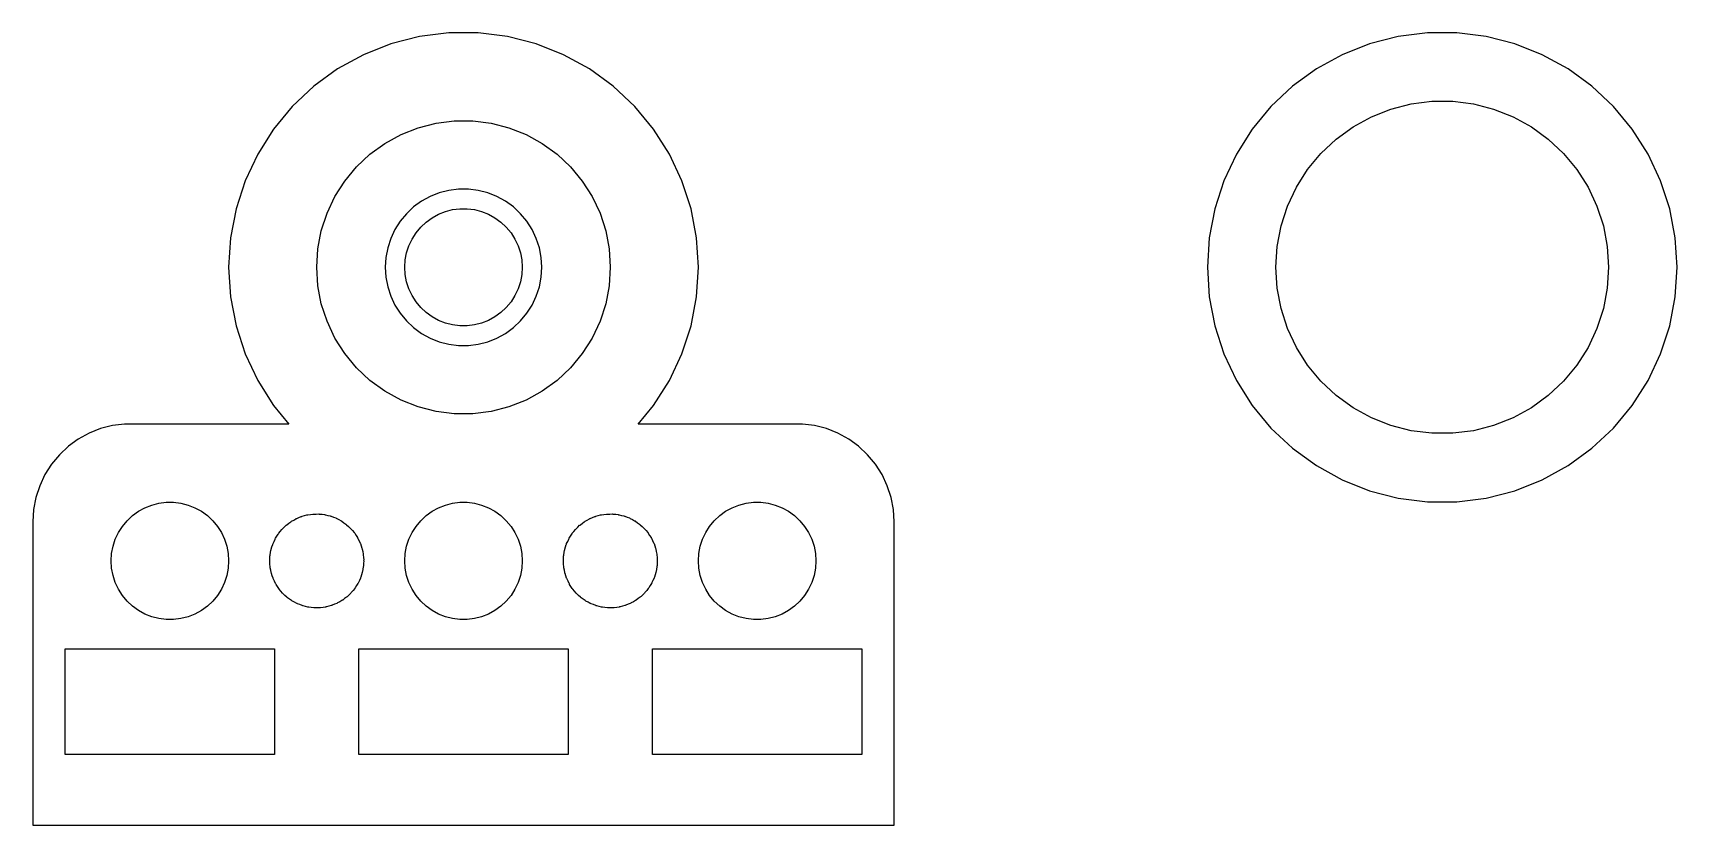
# Model space of a CAD drawing. Header units: metres. Extents: x -22 to 62, y -28 to 174.
# Drawn here: x -22 to 62, y -28.5 to 12 of the extents above; entities that cross this region are included whole.
import ezdxf

# ---------------------------------------------------------------- set-up
doc = ezdxf.new("R2010")
doc.units = ezdxf.units.M

msp = doc.modelspace()

# ---------------------------------------------------------------- linework, layer by layer
for p, q in [((-2.24857, 11.7874), (-3.70819, 11.4127)), ((-0.75348, 11.9763), (-2.24857, 11.7874)), ((0.75348, 11.9763), (-0.75348, 11.9763)), ((2.24857, 11.7874), (0.75348, 11.9763)), ((3.70819, 11.4127), (2.24857, 11.7874)), ((47.7514, 11.7874), (46.2918, 11.4127)), ((49.2465, 11.9763), (47.7514, 11.7874)), ((50.7535, 11.9763), (49.2465, 11.9763)), ((52.2486, 11.7874), (50.7535, 11.9763)), ((53.7082, 11.4127), (52.2486, 11.7874)), ((-3.70819, 11.4127), (-5.10934, 10.8579)), ((5.10934, 10.8579), (3.70819, 11.4127)), ((46.2918, 11.4127), (44.8906, 10.8579)), ((55.1093, 10.8579), (53.7082, 11.4127)), ((-6.42992, 10.1319), (-7.64908, 9.24615)), ((-5.10934, 10.8579), (-6.42992, 10.1319)), ((6.42992, 10.1319), (5.10934, 10.8579)), ((7.64908, 9.24615), (6.42992, 10.1319)), ((43.5701, 10.1319), (42.3509, 9.24615)), ((44.8906, 10.8579), (43.5701, 10.1319)), ((56.4299, 10.1319), (55.1093, 10.8579)), ((57.6491, 9.24615), (56.4299, 10.1319)), ((-7.64908, 9.24615), (-8.74762, 8.21455)), ((8.74762, 8.21455), (7.64908, 9.24615)), ((42.3509, 9.24615), (41.2524, 8.21455)), ((58.7476, 8.21455), (57.6491, 9.24615)), ((48.4073, 8.34944), (49.4663, 8.48322)), ((49.4663, 8.48322), (50.5337, 8.48322)), ((50.5337, 8.48322), (51.5927, 8.34944)), ((-8.74762, 8.21455), (-9.70819, 7.05342)), ((9.70819, 7.05342), (8.74762, 8.21455)), ((41.2524, 8.21455), (40.2918, 7.05342)), ((45.4455, 7.17677), (46.3809, 7.69102)), ((46.3809, 7.69102), (47.3734, 8.08397)), ((47.3734, 8.08397), (48.4073, 8.34944)), ((51.5927, 8.34944), (52.6266, 8.08397)), ((52.6266, 8.08397), (53.6191, 7.69102)), ((53.6191, 7.69102), (54.5545, 7.17677)), ((59.7082, 7.05342), (58.7476, 8.21455)), ((-9.70819, 7.05342), (-10.5157, 5.78104)), ((-4.01869, 6.33246), (-3.19334, 6.78619)), ((-3.19334, 6.78619), (-2.31763, 7.13292)), ((-2.31763, 7.13292), (-1.40535, 7.36714)), ((-1.40535, 7.36714), (-0.47092, 7.4852)), ((-0.47092, 7.4852), (0.47092, 7.4852)), ((0.47092, 7.4852), (1.40535, 7.36714)), ((1.40535, 7.36714), (2.31763, 7.13292)), ((2.31763, 7.13292), (3.19334, 6.78619)), ((3.19334, 6.78619), (4.01869, 6.33246)), ((10.5157, 5.78104), (9.70819, 7.05342)), ((40.2918, 7.05342), (39.4843, 5.78104)), ((44.5819, 6.54936), (45.4455, 7.17677)), ((54.5545, 7.17677), (55.4181, 6.54936)), ((60.5157, 5.78104), (59.7082, 7.05342)), ((-4.78067, 5.77884), (-4.01869, 6.33246)), ((4.01869, 6.33246), (4.78067, 5.77884)), ((43.8038, 5.81865), (44.5819, 6.54936)), ((55.4181, 6.54936), (56.1962, 5.81865)), ((-10.5157, 5.78104), (-11.1573, 4.41748)), ((-6.06763, 4.40839), (-5.46725, 5.13409)), ((-5.46725, 5.13409), (-4.78067, 5.77884)), ((4.78067, 5.77884), (5.46725, 5.13409)), ((5.46725, 5.13409), (6.06763, 4.40839)), ((11.1573, 4.41748), (10.5157, 5.78104)), ((39.4843, 5.78104), (38.8427, 4.41748)), ((43.1234, 4.99617), (43.8038, 5.81865)), ((56.1962, 5.81865), (56.8766, 4.99617)), ((61.1573, 4.41748), (60.5157, 5.78104)), ((-11.1573, 4.41748), (-11.623, 2.98427)), ((-6.5723, 3.61314), (-6.06763, 4.40839)), ((6.06763, 4.40839), (6.5723, 3.61314)), ((11.623, 2.98427), (11.1573, 4.41748)), ((38.8427, 4.41748), (38.377, 2.98427)), ((42.5514, 4.09489), (43.1234, 4.99617)), ((56.8766, 4.99617), (57.4486, 4.09489)), ((61.623, 2.98427), (61.1573, 4.41748)), ((-6.97331, 2.76093), (-6.5723, 3.61314)), ((-2.1433, 3.3773), (-2.54968, 3.08205)), ((-1.70311, 3.61929), (-2.1433, 3.3773)), ((-1.23605, 3.80421), (-1.70311, 3.61929)), ((-0.74951, 3.92914), (-1.23605, 3.80421)), ((-0.25116, 3.9921), (-0.74951, 3.92914)), ((0.25116, 3.9921), (-0.25116, 3.9921)), ((0.74951, 3.92914), (0.25116, 3.9921)), ((1.23605, 3.80421), (0.74951, 3.92914)), ((1.70311, 3.61929), (1.23605, 3.80421)), ((2.1433, 3.3773), (1.70311, 3.61929)), ((2.54968, 3.08205), (2.1433, 3.3773)), ((6.5723, 3.61314), (6.97331, 2.76093)), ((42.0969, 3.12904), (42.5514, 4.09489)), ((57.4486, 4.09489), (57.9031, 3.12904)), ((-11.623, 2.98427), (-11.9054, 1.504)), ((-7.26436, 1.86517), (-6.97331, 2.76093)), ((-2.91586, 2.73817), (-3.23605, 2.35114)), ((-2.54968, 3.08205), (-2.91586, 2.73817)), ((-1.91226, 2.31154), (-1.60747, 2.53297)), ((-1.60747, 2.53297), (-1.27733, 2.71448)), ((-1.27733, 2.71448), (-0.92705, 2.85316)), ((-0.92705, 2.85316), (-0.56213, 2.94685)), ((-0.56213, 2.94685), (-0.18837, 2.99408)), ((-0.18837, 2.99408), (0.18837, 2.99408)), ((0.18837, 2.99408), (0.56213, 2.94685)), ((0.56213, 2.94685), (0.92705, 2.85316)), ((0.92705, 2.85316), (1.27733, 2.71448)), ((1.27733, 2.71448), (1.60747, 2.53297)), ((1.60747, 2.53297), (1.91226, 2.31154)), ((2.91586, 2.73817), (2.54968, 3.08205)), ((3.23605, 2.35114), (2.91586, 2.73817)), ((6.97331, 2.76093), (7.26436, 1.86517)), ((11.9054, 1.504), (11.623, 2.98427)), ((38.377, 2.98427), (38.0946, 1.504)), ((41.767, 2.11386), (42.0969, 3.12904)), ((57.9031, 3.12904), (58.233, 2.11386)), ((61.9054, 1.504), (61.623, 2.98427)), ((-7.44086, 0.93999), (-7.26436, 1.86517)), ((-3.50522, 1.927), (-3.7191, 1.47249)), ((-3.23605, 2.35114), (-3.50522, 1.927)), ((-2.62891, 1.44525), (-2.42705, 1.76335)), ((-2.42705, 1.76335), (-2.1869, 2.05363)), ((-2.1869, 2.05363), (-1.91226, 2.31154)), ((1.91226, 2.31154), (2.1869, 2.05363)), ((2.1869, 2.05363), (2.42705, 1.76335)), ((2.42705, 1.76335), (2.62891, 1.44525)), ((3.50522, 1.927), (3.23605, 2.35114)), ((3.7191, 1.47249), (3.50522, 1.927)), ((7.26436, 1.86517), (7.44086, 0.93999)), ((41.567, 1.06532), (41.767, 2.11386)), ((58.233, 2.11386), (58.433, 1.06532)), ((-11.9054, 1.504), (-12, 0)), ((-7.5, 0), (-7.44086, 0.93999)), ((-3.87433, 0.99475), (-3.96844, 0.50133)), ((-3.7191, 1.47249), (-3.87433, 0.99475)), ((-2.90575, 0.74606), (-2.78932, 1.10437)), ((-2.78932, 1.10437), (-2.62891, 1.44525)), ((2.62891, 1.44525), (2.78932, 1.10437)), ((2.78932, 1.10437), (2.90575, 0.74606)), ((3.87433, 0.99475), (3.7191, 1.47249)), ((3.96844, 0.50133), (3.87433, 0.99475)), ((7.44086, 0.93999), (7.5, 0)), ((12, 0), (11.9054, 1.504)), ((38.0946, 1.504), (38, 0)), ((41.5, 0), (41.567, 1.06532)), ((58.433, 1.06532), (58.5, 0)), ((62, 0), (61.9054, 1.504)), ((-12, 0), (-11.9054, -1.504)), ((-7.44086, -0.93999), (-7.5, 0)), ((-3.96844, 0.50133), (-4, 0)), ((-4, 0), (-3.96844, -0.50133)), ((-3, 0), (-2.97633, 0.37599)), ((-2.97633, -0.37599), (-3, 0)), ((-2.97633, 0.37599), (-2.90575, 0.74606)), ((2.90575, 0.74606), (2.97633, 0.37599)), ((2.97633, 0.37599), (3, 0)), ((3, 0), (2.97633, -0.37599)), ((4, 0), (3.96844, 0.50133)), ((3.96844, -0.50133), (4, 0)), ((7.5, 0), (7.44086, -0.93999)), ((11.9054, -1.504), (12, 0)), ((38, 0), (38.0946, -1.504)), ((41.567, -1.06532), (41.5, 0)), ((58.5, 0), (58.433, -1.06532)), ((61.9054, -1.504), (62, 0)), ((-3.96844, -0.50133), (-3.87433, -0.99475)), ((-2.90575, -0.74606), (-2.97633, -0.37599)), ((-2.78932, -1.10437), (-2.90575, -0.74606)), ((2.90575, -0.74606), (2.78932, -1.10437)), ((2.97633, -0.37599), (2.90575, -0.74606)), ((3.87433, -0.99475), (3.96844, -0.50133)), ((-11.9054, -1.504), (-11.623, -2.98427)), ((-7.26436, -1.86517), (-7.44086, -0.93999)), ((-3.87433, -0.99475), (-3.7191, -1.47249)), ((-3.7191, -1.47249), (-3.50522, -1.927)), ((-2.62891, -1.44525), (-2.78932, -1.10437)), ((-2.42705, -1.76335), (-2.62891, -1.44525)), ((2.62891, -1.44525), (2.42705, -1.76335)), ((2.78932, -1.10437), (2.62891, -1.44525)), ((3.50522, -1.927), (3.7191, -1.47249)), ((3.7191, -1.47249), (3.87433, -0.99475)), ((7.44086, -0.93999), (7.26436, -1.86517)), ((11.623, -2.98427), (11.9054, -1.504)), ((38.0946, -1.504), (38.377, -2.98427)), ((41.767, -2.11386), (41.567, -1.06532)), ((58.433, -1.06532), (58.233, -2.11386)), ((61.623, -2.98427), (61.9054, -1.504)), ((-6.97331, -2.76093), (-7.26436, -1.86517)), ((-3.50522, -1.927), (-3.23605, -2.35114)), ((-3.23605, -2.35114), (-2.91586, -2.73817)), ((-2.1869, -2.05363), (-2.42705, -1.76335)), ((-1.91226, -2.31154), (-2.1869, -2.05363)), ((-1.60747, -2.53297), (-1.91226, -2.31154)), ((1.91226, -2.31154), (1.60747, -2.53297)), ((2.1869, -2.05363), (1.91226, -2.31154)), ((2.42705, -1.76335), (2.1869, -2.05363)), ((2.91586, -2.73817), (3.23605, -2.35114)), ((3.23605, -2.35114), (3.50522, -1.927)), ((7.26436, -1.86517), (6.97331, -2.76093)), ((42.0969, -3.12904), (41.767, -2.11386)), ((58.233, -2.11386), (57.9031, -3.12904)), ((-11.623, -2.98427), (-11.1573, -4.41748)), ((-6.5723, -3.61314), (-6.97331, -2.76093)), ((-2.91586, -2.73817), (-2.54968, -3.08205)), ((-2.54968, -3.08205), (-2.1433, -3.3773)), ((-1.27733, -2.71448), (-1.60747, -2.53297)), ((-0.92705, -2.85316), (-1.27733, -2.71448)), ((-0.56213, -2.94685), (-0.92705, -2.85316)), ((-0.18837, -2.99408), (-0.56213, -2.94685)), ((0.18837, -2.99408), (-0.18837, -2.99408)), ((0.56213, -2.94685), (0.18837, -2.99408)), ((0.92705, -2.85316), (0.56213, -2.94685)), ((1.27733, -2.71448), (0.92705, -2.85316)), ((1.60747, -2.53297), (1.27733, -2.71448)), ((2.1433, -3.3773), (2.54968, -3.08205)), ((2.54968, -3.08205), (2.91586, -2.73817)), ((6.97331, -2.76093), (6.5723, -3.61314)), ((11.1573, -4.41748), (11.623, -2.98427)), ((38.377, -2.98427), (38.8427, -4.41748)), ((42.5514, -4.09489), (42.0969, -3.12904)), ((57.9031, -3.12904), (57.4486, -4.09489)), ((61.1573, -4.41748), (61.623, -2.98427)), ((-6.06763, -4.40839), (-6.5723, -3.61314)), ((-2.1433, -3.3773), (-1.70311, -3.61929)), ((-1.70311, -3.61929), (-1.23605, -3.80421)), ((-1.23605, -3.80421), (-0.74951, -3.92914)), ((-0.74951, -3.92914), (-0.25116, -3.9921)), ((-0.25116, -3.9921), (0.25116, -3.9921)), ((0.25116, -3.9921), (0.74951, -3.92914)), ((0.74951, -3.92914), (1.23605, -3.80421)), ((1.23605, -3.80421), (1.70311, -3.61929)), ((1.70311, -3.61929), (2.1433, -3.3773)), ((6.5723, -3.61314), (6.06763, -4.40839)), ((43.1234, -4.99617), (42.5514, -4.09489)), ((57.4486, -4.09489), (56.8766, -4.99617)), ((-11.1573, -4.41748), (-10.5157, -5.78104)), ((-5.46725, -5.13409), (-6.06763, -4.40839)), ((6.06763, -4.40839), (5.46725, -5.13409)), ((10.5157, -5.78104), (11.1573, -4.41748)), ((38.8427, -4.41748), (39.4843, -5.78104)), ((43.8038, -5.81865), (43.1234, -4.99617)), ((56.8766, -4.99617), (56.1962, -5.81865)), ((60.5157, -5.78104), (61.1573, -4.41748)), ((-10.5157, -5.78104), (-9.70819, -7.05342)), ((-4.78067, -5.77884), (-5.46725, -5.13409)), ((-4.01869, -6.33246), (-4.78067, -5.77884)), ((4.78067, -5.77884), (4.01869, -6.33246)), ((5.46725, -5.13409), (4.78067, -5.77884)), ((9.70819, -7.05342), (10.5157, -5.78104)), ((39.4843, -5.78104), (40.2918, -7.05342)), ((44.5819, -6.54936), (43.8038, -5.81865)), ((56.1962, -5.81865), (55.4181, -6.54936)), ((59.7082, -7.05342), (60.5157, -5.78104)), ((-3.19334, -6.78619), (-4.01869, -6.33246)), ((4.01869, -6.33246), (3.19334, -6.78619)), ((45.4455, -7.17677), (44.5819, -6.54936)), ((55.4181, -6.54936), (54.5545, -7.17677)), ((-9.70819, -7.05342), (-8.91696, -8.00986)), ((-2.31763, -7.13292), (-3.19334, -6.78619)), ((-1.40535, -7.36714), (-2.31763, -7.13292)), ((-0.47092, -7.4852), (-1.40535, -7.36714)), ((0.47092, -7.4852), (-0.47092, -7.4852)), ((1.40535, -7.36714), (0.47092, -7.4852)), ((2.31763, -7.13292), (1.40535, -7.36714)), ((3.19334, -6.78619), (2.31763, -7.13292)), ((8.91696, -8.00986), (9.70819, -7.05342)), ((40.2918, -7.05342), (41.2524, -8.21455)), ((46.3809, -7.69102), (45.4455, -7.17677)), ((54.5545, -7.17677), (53.6191, -7.69102)), ((58.7476, -8.21455), (59.7082, -7.05342)), ((-18.5451, -8.24471), (-19.1289, -8.47586)), ((-17.9369, -8.08856), (-18.5451, -8.24471)), ((-17.3139, -8.00986), (-17.9369, -8.08856)), ((-8.91696, -8.00986), (-17.3139, -8.00986)), ((17.3139, -8.00986), (8.91696, -8.00986)), ((17.9369, -8.08856), (17.3139, -8.00986)), ((18.5451, -8.24471), (17.9369, -8.08856)), ((19.1289, -8.47586), (18.5451, -8.24471)), ((41.2524, -8.21455), (42.3509, -9.24615)), ((47.3734, -8.08397), (46.3809, -7.69102)), ((48.4073, -8.34944), (47.3734, -8.08397)), ((49.4663, -8.48322), (48.4073, -8.34944)), ((51.5927, -8.34944), (50.5337, -8.48322)), ((52.6266, -8.08397), (51.5927, -8.34944)), ((53.6191, -7.69102), (52.6266, -8.08397)), ((57.6491, -9.24615), (58.7476, -8.21455)), ((-20.1871, -9.14743), (-20.6448, -9.57726)), ((-19.6791, -8.77835), (-20.1871, -9.14743)), ((-19.1289, -8.47586), (-19.6791, -8.77835)), ((19.6791, -8.77835), (19.1289, -8.47586)), ((20.1871, -9.14743), (19.6791, -8.77835)), ((20.6448, -9.57726), (20.1871, -9.14743)), ((50.5337, -8.48322), (49.4663, -8.48322)), ((-21.0451, -10.0611), (-21.3815, -10.5912)), ((-20.6448, -9.57726), (-21.0451, -10.0611)), ((21.0451, -10.0611), (20.6448, -9.57726)), ((21.3815, -10.5912), (21.0451, -10.0611)), ((42.3509, -9.24615), (43.5701, -10.1319)), ((56.4299, -10.1319), (57.6491, -9.24615)), ((-21.3815, -10.5912), (-21.6489, -11.1594)), ((21.6489, -11.1594), (21.3815, -10.5912)), ((43.5701, -10.1319), (44.8906, -10.8579)), ((44.8906, -10.8579), (46.2918, -11.4127)), ((53.7082, -11.4127), (55.1093, -10.8579)), ((55.1093, -10.8579), (56.4299, -10.1319)), ((-21.8429, -11.7565), (-21.9606, -12.3733)), ((-21.6489, -11.1594), (-21.8429, -11.7565)), ((21.8429, -11.7565), (21.6489, -11.1594)), ((21.9606, -12.3733), (21.8429, -11.7565)), ((46.2918, -11.4127), (47.7514, -11.7874)), ((52.2486, -11.7874), (53.7082, -11.4127)), ((-21.9606, -12.3733), (-22, -13)), ((-16.9123, -12.6884), (-16.6075, -12.467)), ((-16.6075, -12.467), (-16.2773, -12.2855)), ((-16.2773, -12.2855), (-15.927, -12.1468)), ((-15.927, -12.1468), (-15.5621, -12.0531)), ((-15.5621, -12.0531), (-15.1884, -12.0059)), ((-15.1884, -12.0059), (-14.8116, -12.0059)), ((-14.8116, -12.0059), (-14.4379, -12.0531)), ((-14.4379, -12.0531), (-14.0729, -12.1468)), ((-14.0729, -12.1468), (-13.7227, -12.2855)), ((-13.7227, -12.2855), (-13.3925, -12.467)), ((-13.3925, -12.467), (-13.0877, -12.6884)), ((-1.91226, -12.6884), (-1.60747, -12.467)), ((-1.60747, -12.467), (-1.27733, -12.2855)), ((-1.27733, -12.2855), (-0.92705, -12.1468)), ((-0.92705, -12.1468), (-0.56213, -12.0531)), ((-0.56213, -12.0531), (-0.18837, -12.0059)), ((-0.18837, -12.0059), (0.18837, -12.0059)), ((0.18837, -12.0059), (0.56213, -12.0531)), ((0.56213, -12.0531), (0.92705, -12.1468)), ((0.92705, -12.1468), (1.27733, -12.2855)), ((1.27733, -12.2855), (1.60747, -12.467)), ((1.60747, -12.467), (1.91226, -12.6884)), ((13.0877, -12.6884), (13.3925, -12.467)), ((13.3925, -12.467), (13.7227, -12.2855)), ((13.7227, -12.2855), (14.0729, -12.1468)), ((14.0729, -12.1468), (14.4379, -12.0531)), ((14.4379, -12.0531), (14.8116, -12.0059)), ((14.8116, -12.0059), (15.1884, -12.0059)), ((15.1884, -12.0059), (15.5621, -12.0531)), ((15.5621, -12.0531), (15.927, -12.1468)), ((15.927, -12.1468), (16.2773, -12.2855)), ((16.2773, -12.2855), (16.6075, -12.467)), ((16.6075, -12.467), (16.9123, -12.6884)), ((22, -13), (21.9606, -12.3733)), ((47.7514, -11.7874), (49.2465, -11.9763)), ((49.2465, -11.9763), (50.7535, -11.9763)), ((50.7535, -11.9763), (52.2486, -11.7874)), ((-22, -13), (-22, -28.5)), ((-17.6289, -13.5547), (-17.427, -13.2366)), ((-17.427, -13.2366), (-17.1869, -12.9464)), ((-17.1869, -12.9464), (-16.9123, -12.6884)), ((-13.0877, -12.6884), (-12.8131, -12.9464)), ((-12.8131, -12.9464), (-12.5729, -13.2366)), ((-12.5729, -13.2366), (-12.3711, -13.5547)), ((-9.36157, -13.4925), (-9.28354, -13.3941)), ((-9.28354, -13.3941), (-9.26556, -13.3765)), ((-9.26556, -13.3765), (-9.24951, -13.3571)), ((-9.24951, -13.3571), (-9.15794, -13.2711)), ((-9.15794, -13.2711), (-9.06821, -13.1832)), ((-9.06821, -13.1832), (-9.04816, -13.168)), ((-9.04816, -13.168), (-9.02982, -13.1508)), ((-9.02982, -13.1508), (-8.92818, -13.0769)), ((-8.92818, -13.0769), (-8.82812, -13.001)), ((-8.82812, -13.001), (-8.80634, -12.9884)), ((-8.80634, -12.9884), (-8.78598, -12.9736)), ((-8.78598, -12.9736), (-8.67592, -12.9131)), ((-8.67592, -12.9131), (-8.56712, -12.8503)), ((-8.56712, -12.8503), (-8.54391, -12.8405)), ((-8.54391, -12.8405), (-8.52187, -12.8284)), ((-8.52187, -12.8284), (-8.40508, -12.7822)), ((-8.40508, -12.7822), (-8.28928, -12.7335)), ((-8.28928, -12.7335), (-8.26503, -12.7267)), ((-8.26503, -12.7267), (-8.24164, -12.7175)), ((-8.24164, -12.7175), (-8.11996, -12.6862)), ((-8.11996, -12.6862), (-7.99898, -12.6524)), ((-7.99898, -12.6524), (-7.97408, -12.6488)), ((-7.97408, -12.6488), (-7.94971, -12.6425)), ((-7.94971, -12.6425), (-7.8251, -12.6268)), ((-7.8251, -12.6268), (-7.70082, -12.6084)), ((-7.70082, -12.6084), (-7.67566, -12.6079)), ((-7.67566, -12.6079), (-7.6507, -12.6047)), ((-7.6507, -12.6047), (-7.52507, -12.6047)), ((-7.52507, -12.6047), (-7.39949, -12.6021)), ((-7.39949, -12.6021), (-7.37447, -12.6047)), ((-7.37447, -12.6047), (-7.34929, -12.6047)), ((-7.34929, -12.6047), (-7.22467, -12.6205)), ((-7.22467, -12.6205), (-7.09975, -12.6336)), ((-7.09975, -12.6336), (-7.07524, -12.6393)), ((-7.07524, -12.6393), (-7.05028, -12.6425)), ((-7.05028, -12.6425), (-6.92862, -12.6737)), ((-6.92862, -12.6737), (-6.80632, -12.7024)), ((-6.80632, -12.7024), (-6.78273, -12.7112)), ((-6.78273, -12.7112), (-6.75835, -12.7175)), ((-6.75835, -12.7175), (-6.64157, -12.7637)), ((-6.64157, -12.7637), (-6.52382, -12.8075)), ((-6.52382, -12.8075), (-6.50151, -12.8191)), ((-6.50151, -12.8191), (-6.47812, -12.8284)), ((-6.47812, -12.8284), (-6.36806, -12.8889)), ((-6.36806, -12.8889), (-6.25673, -12.9471)), ((-6.25673, -12.9471), (-6.23607, -12.9615)), ((-6.23607, -12.9615), (-6.214, -12.9736)), ((-6.214, -12.9736), (-6.11238, -13.0474)), ((-6.11238, -13.0474), (-6.00923, -13.1191)), ((-6.00923, -13.1191), (-5.99054, -13.136)), ((-5.99054, -13.136), (-5.97017, -13.1508)), ((-5.97017, -13.1508), (-5.87862, -13.2367)), ((-5.87862, -13.2367), (-5.78526, -13.3208)), ((-5.78526, -13.3208), (-5.76881, -13.3399)), ((-5.76881, -13.3399), (-5.75047, -13.3571)), ((-5.75047, -13.3571), (-5.67041, -13.4539)), ((-2.62891, -13.5547), (-2.42705, -13.2366)), ((-2.42705, -13.2366), (-2.1869, -12.9464)), ((-2.1869, -12.9464), (-1.91226, -12.6884)), ((1.91226, -12.6884), (2.1869, -12.9464)), ((2.1869, -12.9464), (2.42705, -13.2366)), ((2.42705, -13.2366), (2.62891, -13.5547)), ((5.63841, -13.4925), (5.71645, -13.3941)), ((5.71645, -13.3941), (5.73442, -13.3765)), ((5.73442, -13.3765), (5.75047, -13.3571)), ((5.75047, -13.3571), (5.84204, -13.2711)), ((5.84204, -13.2711), (5.93178, -13.1832)), ((5.93178, -13.1832), (5.95183, -13.168)), ((5.95183, -13.168), (5.97017, -13.1508)), ((5.97017, -13.1508), (6.07181, -13.0769)), ((6.07181, -13.0769), (6.17186, -13.001)), ((6.17186, -13.001), (6.19365, -12.9884)), ((6.19365, -12.9884), (6.214, -12.9736)), ((6.214, -12.9736), (6.32407, -12.9131)), ((6.32407, -12.9131), (6.43286, -12.8503)), ((6.43286, -12.8503), (6.45607, -12.8405)), ((6.45607, -12.8405), (6.47812, -12.8284)), ((6.47812, -12.8284), (6.59491, -12.7822)), ((6.59491, -12.7822), (6.71071, -12.7335)), ((6.71071, -12.7335), (6.73495, -12.7267)), ((6.73495, -12.7267), (6.75835, -12.7175)), ((6.75835, -12.7175), (6.88002, -12.6862)), ((6.88002, -12.6862), (7.00101, -12.6524)), ((7.00101, -12.6524), (7.02591, -12.6488)), ((7.02591, -12.6488), (7.05028, -12.6425)), ((7.05028, -12.6425), (7.17488, -12.6268)), ((7.17488, -12.6268), (7.29916, -12.6084)), ((7.29916, -12.6084), (7.32433, -12.6079)), ((7.32433, -12.6079), (7.34929, -12.6047)), ((7.34929, -12.6047), (7.47491, -12.6047)), ((7.47491, -12.6047), (7.60049, -12.6021)), ((7.60049, -12.6021), (7.62552, -12.6047)), ((7.62552, -12.6047), (7.6507, -12.6047)), ((7.6507, -12.6047), (7.77531, -12.6205)), ((7.77531, -12.6205), (7.90024, -12.6336)), ((7.90024, -12.6336), (7.92474, -12.6393)), ((7.92474, -12.6393), (7.94971, -12.6425)), ((7.94971, -12.6425), (8.07137, -12.6737)), ((8.07137, -12.6737), (8.19366, -12.7024)), ((8.19366, -12.7024), (8.21725, -12.7112)), ((8.21725, -12.7112), (8.24164, -12.7175)), ((8.24164, -12.7175), (8.35841, -12.7637)), ((8.35841, -12.7637), (8.47617, -12.8075)), ((8.47617, -12.8075), (8.49847, -12.8191)), ((8.49847, -12.8191), (8.52187, -12.8284)), ((8.52187, -12.8284), (8.63193, -12.8889)), ((8.63193, -12.8889), (8.74326, -12.9471)), ((8.74326, -12.9471), (8.76392, -12.9615)), ((8.76392, -12.9615), (8.78598, -12.9736)), ((8.78598, -12.9736), (8.8876, -13.0474)), ((8.8876, -13.0474), (8.99075, -13.1191)), ((8.99075, -13.1191), (9.00945, -13.136)), ((9.00945, -13.136), (9.02982, -13.1508)), ((9.02982, -13.1508), (9.12137, -13.2367)), ((9.12137, -13.2367), (9.21472, -13.3208)), ((9.21472, -13.3208), (9.23117, -13.3399)), ((9.23117, -13.3399), (9.24951, -13.3571)), ((9.24951, -13.3571), (9.32957, -13.4539)), ((12.3711, -13.5547), (12.5729, -13.2366)), ((12.5729, -13.2366), (12.8131, -12.9464)), ((12.8131, -12.9464), (13.0877, -12.6884)), ((16.9123, -12.6884), (17.1869, -12.9464)), ((17.1869, -12.9464), (17.427, -13.2366)), ((17.427, -13.2366), (17.6289, -13.5547)), ((22, -28.5), (22, -13)), ((-17.9763, -14.624), (-17.9057, -14.2539)), ((-17.9057, -14.2539), (-17.7893, -13.8956)), ((-17.7893, -13.8956), (-17.6289, -13.5547)), ((-12.3711, -13.5547), (-12.2107, -13.8956)), ((-12.2107, -13.8956), (-12.0942, -14.2539)), ((-12.0942, -14.2539), (-12.0237, -14.624)), ((-9.78577, -14.2837), (-9.74947, -14.1634)), ((-9.74947, -14.1634), (-9.73923, -14.1404)), ((-9.73923, -14.1404), (-9.73146, -14.1165)), ((-9.73146, -14.1165), (-9.67798, -14.0029)), ((-9.67798, -14.0029), (-9.62688, -13.8881)), ((-9.62688, -13.8881), (-9.61385, -13.8665)), ((-9.61385, -13.8665), (-9.60313, -13.8438)), ((-9.60313, -13.8438), (-9.53583, -13.7377)), ((-9.53583, -13.7377), (-9.47075, -13.6303)), ((-9.47075, -13.6303), (-9.45512, -13.6105)), ((-9.45512, -13.6105), (-9.44164, -13.5893)), ((-9.44164, -13.5893), (-9.36157, -13.4925)), ((-5.67041, -13.4539), (-5.58832, -13.549)), ((-5.58832, -13.549), (-5.57439, -13.5699)), ((-5.57439, -13.5699), (-5.55835, -13.5893)), ((-5.55835, -13.5893), (-5.49106, -13.6953)), ((-5.49106, -13.6953), (-5.42152, -13.8)), ((-5.42152, -13.8), (-5.41034, -13.8225)), ((-5.41034, -13.8225), (-5.39685, -13.8438)), ((-5.39685, -13.8438), (-5.34338, -13.9574)), ((-5.34338, -13.9574), (-5.28752, -14.07)), ((-5.28752, -14.07), (-5.27925, -14.0937)), ((-5.27925, -14.0937), (-5.26852, -14.1165)), ((-5.26852, -14.1165), (-5.22971, -14.236)), ((-5.22971, -14.236), (-5.1884, -14.3546)), ((-2.97633, -14.624), (-2.90575, -14.2539)), ((-2.90575, -14.2539), (-2.78932, -13.8956)), ((-2.78932, -13.8956), (-2.62891, -13.5547)), ((2.62891, -13.5547), (2.78932, -13.8956)), ((2.78932, -13.8956), (2.90575, -14.2539)), ((2.90575, -14.2539), (2.97633, -14.624)), ((5.21422, -14.2837), (5.25052, -14.1634)), ((5.25052, -14.1634), (5.26076, -14.1404)), ((5.26076, -14.1404), (5.26852, -14.1165)), ((5.26852, -14.1165), (5.32201, -14.0029)), ((5.32201, -14.0029), (5.37311, -13.8881)), ((5.37311, -13.8881), (5.38614, -13.8665)), ((5.38614, -13.8665), (5.39685, -13.8438)), ((5.39685, -13.8438), (5.46416, -13.7377)), ((5.46416, -13.7377), (5.52924, -13.6303)), ((5.52924, -13.6303), (5.54486, -13.6105)), ((5.54486, -13.6105), (5.55835, -13.5893)), ((5.55835, -13.5893), (5.63841, -13.4925)), ((9.32957, -13.4539), (9.41167, -13.549)), ((9.41167, -13.549), (9.4256, -13.5699)), ((9.4256, -13.5699), (9.44164, -13.5893)), ((9.44164, -13.5893), (9.50893, -13.6953)), ((9.50893, -13.6953), (9.57846, -13.8)), ((9.57846, -13.8), (9.58965, -13.8225)), ((9.58965, -13.8225), (9.60313, -13.8438)), ((9.60313, -13.8438), (9.6566, -13.9574)), ((9.6566, -13.9574), (9.71246, -14.07)), ((9.71246, -14.07), (9.72073, -14.0937)), ((9.72073, -14.0937), (9.73146, -14.1165)), ((9.73146, -14.1165), (9.77028, -14.236)), ((9.77028, -14.236), (9.81158, -14.3546)), ((12.0237, -14.624), (12.0942, -14.2539)), ((12.0942, -14.2539), (12.2107, -13.8956)), ((12.2107, -13.8956), (12.3711, -13.5547)), ((17.6289, -13.5547), (17.7893, -13.8956)), ((17.7893, -13.8956), (17.9057, -14.2539)), ((17.9057, -14.2539), (17.9763, -14.624)), ((-18, -15), (-17.9763, -14.624)), ((-17.9763, -15.376), (-18, -15)), ((-12.0237, -14.624), (-12, -15)), ((-12, -15), (-12.0237, -15.376)), ((-9.89999, -15), (-9.89211, -14.8746)), ((-9.89841, -15.0251), (-9.89999, -15)), ((-9.89946, -15.0502), (-9.89841, -15.0251)), ((-9.88896, -15.1754), (-9.89946, -15.0502)), ((-9.89211, -14.8746), (-9.88684, -14.7491)), ((-9.88684, -14.7491), (-9.88264, -14.7243)), ((-9.88264, -14.7243), (-9.88107, -14.6992)), ((-9.88107, -14.6992), (-9.85753, -14.5758)), ((-9.85753, -14.5758), (-9.83658, -14.452)), ((-9.83658, -14.452), (-9.82932, -14.4279)), ((-9.82932, -14.4279), (-9.82458, -14.4031)), ((-9.82458, -14.4031), (-9.78577, -14.2837)), ((-5.1884, -14.3546), (-5.18317, -14.3792)), ((-5.18317, -14.3792), (-5.1754, -14.4031)), ((-5.1754, -14.4031), (-5.15186, -14.5265)), ((-5.15186, -14.5265), (-5.12573, -14.6494)), ((-5.12573, -14.6494), (-5.12363, -14.6745)), ((-5.12363, -14.6745), (-5.11891, -14.6992)), ((-5.11891, -14.6992), (-5.11102, -14.8246)), ((-5.11102, -14.8246), (-5.10052, -14.9497)), ((-5.09999, -15), (-5.10788, -15.1254)), ((-5.10052, -14.9497), (-5.10158, -14.9749)), ((-5.10158, -14.9749), (-5.09999, -15)), ((-3, -15), (-2.97633, -14.624)), ((-2.97633, -15.376), (-3, -15)), ((2.97633, -14.624), (3, -15)), ((3, -15), (2.97633, -15.376)), ((5.09999, -15), (5.10788, -14.8746)), ((5.10158, -15.0251), (5.09999, -15)), ((5.10052, -15.0502), (5.10158, -15.0251)), ((5.11102, -15.1754), (5.10052, -15.0502)), ((5.10788, -14.8746), (5.11314, -14.7491)), ((5.11314, -14.7491), (5.11734, -14.7243)), ((5.11734, -14.7243), (5.11891, -14.6992)), ((5.11891, -14.6992), (5.14246, -14.5758)), ((5.14246, -14.5758), (5.16341, -14.452)), ((5.16341, -14.452), (5.17067, -14.4279)), ((5.17067, -14.4279), (5.1754, -14.4031)), ((5.1754, -14.4031), (5.21422, -14.2837)), ((9.81158, -14.3546), (9.81682, -14.3792)), ((9.81682, -14.3792), (9.82458, -14.4031)), ((9.82458, -14.4031), (9.84813, -14.5265)), ((9.84813, -14.5265), (9.87425, -14.6494)), ((9.87425, -14.6494), (9.87636, -14.6745)), ((9.87636, -14.6745), (9.88107, -14.6992)), ((9.88107, -14.6992), (9.88896, -14.8246)), ((9.88896, -14.8246), (9.89946, -14.9497)), ((9.89999, -15), (9.89211, -15.1254)), ((9.89946, -14.9497), (9.89841, -14.9749)), ((9.89841, -14.9749), (9.89999, -15)), ((12, -15), (12.0237, -14.624)), ((12.0237, -15.376), (12, -15)), ((17.9763, -14.624), (18, -15)), ((18, -15), (17.9763, -15.376)), ((-17.9057, -15.7461), (-17.9763, -15.376)), ((-17.7893, -16.1044), (-17.9057, -15.7461)), ((-12.0942, -15.7461), (-12.2107, -16.1044)), ((-12.0237, -15.376), (-12.0942, -15.7461)), ((-9.88107, -15.3008), (-9.88896, -15.1754)), ((-9.87636, -15.3255), (-9.88107, -15.3008)), ((-9.87425, -15.3506), (-9.87636, -15.3255)), ((-9.84813, -15.4734), (-9.87425, -15.3506)), ((-9.82458, -15.5968), (-9.84813, -15.4734)), ((-9.81682, -15.6208), (-9.82458, -15.5968)), ((-9.81158, -15.6454), (-9.81682, -15.6208)), ((-9.77028, -15.764), (-9.81158, -15.6454)), ((-9.73146, -15.8835), (-9.77028, -15.764)), ((-9.72073, -15.9063), (-9.73146, -15.8835)), ((-9.71246, -15.93), (-9.72073, -15.9063)), ((-9.6566, -16.0426), (-9.71246, -15.93)), ((-5.26852, -15.8835), (-5.32201, -15.9971)), ((-5.26076, -15.8596), (-5.26852, -15.8835)), ((-5.25052, -15.8366), (-5.26076, -15.8596)), ((-5.21422, -15.7163), (-5.25052, -15.8366)), ((-5.1754, -15.5968), (-5.21422, -15.7163)), ((-5.17067, -15.5721), (-5.1754, -15.5968)), ((-5.16341, -15.548), (-5.17067, -15.5721)), ((-5.14246, -15.4242), (-5.16341, -15.548)), ((-5.11891, -15.3008), (-5.14246, -15.4242)), ((-5.11734, -15.2757), (-5.11891, -15.3008)), ((-5.11314, -15.2509), (-5.11734, -15.2757)), ((-5.10788, -15.1254), (-5.11314, -15.2509)), ((-2.90575, -15.7461), (-2.97633, -15.376)), ((-2.78932, -16.1044), (-2.90575, -15.7461)), ((2.90575, -15.7461), (2.78932, -16.1044)), ((2.97633, -15.376), (2.90575, -15.7461)), ((5.11891, -15.3008), (5.11102, -15.1754)), ((5.12363, -15.3255), (5.11891, -15.3008)), ((5.12573, -15.3506), (5.12363, -15.3255)), ((5.15186, -15.4734), (5.12573, -15.3506)), ((5.1754, -15.5968), (5.15186, -15.4734)), ((5.18317, -15.6208), (5.1754, -15.5968)), ((5.1884, -15.6454), (5.18317, -15.6208)), ((5.22971, -15.764), (5.1884, -15.6454)), ((5.26852, -15.8835), (5.22971, -15.764)), ((5.27925, -15.9063), (5.26852, -15.8835)), ((5.28752, -15.93), (5.27925, -15.9063)), ((5.34338, -16.0426), (5.28752, -15.93)), ((9.73146, -15.8835), (9.67798, -15.9971)), ((9.73923, -15.8596), (9.73146, -15.8835)), ((9.74947, -15.8366), (9.73923, -15.8596)), ((9.78577, -15.7163), (9.74947, -15.8366)), ((9.82458, -15.5968), (9.78577, -15.7163)), ((9.82932, -15.5721), (9.82458, -15.5968)), ((9.83658, -15.548), (9.82932, -15.5721)), ((9.85753, -15.4242), (9.83658, -15.548)), ((9.88107, -15.3008), (9.85753, -15.4242)), ((9.88264, -15.2757), (9.88107, -15.3008)), ((9.88684, -15.2509), (9.88264, -15.2757)), ((9.89211, -15.1254), (9.88684, -15.2509)), ((12.0942, -15.7461), (12.0237, -15.376)), ((12.2107, -16.1044), (12.0942, -15.7461)), ((17.9057, -15.7461), (17.7893, -16.1044)), ((17.9763, -15.376), (17.9057, -15.7461)), ((-17.6289, -16.4453), (-17.7893, -16.1044)), ((-17.427, -16.7634), (-17.6289, -16.4453)), ((-17.1869, -17.0536), (-17.427, -16.7634)), ((-12.5729, -16.7634), (-12.8131, -17.0536)), ((-12.3711, -16.4453), (-12.5729, -16.7634)), ((-12.2107, -16.1044), (-12.3711, -16.4453)), ((-9.60313, -16.1562), (-9.6566, -16.0426)), ((-9.58965, -16.1774), (-9.60313, -16.1562)), ((-9.57846, -16.2), (-9.58965, -16.1774)), ((-9.50893, -16.3046), (-9.57846, -16.2)), ((-9.44164, -16.4107), (-9.50893, -16.3046)), ((-9.4256, -16.4301), (-9.44164, -16.4107)), ((-9.41167, -16.451), (-9.4256, -16.4301)), ((-9.32957, -16.5461), (-9.41167, -16.451)), ((-9.24951, -16.6429), (-9.32957, -16.5461)), ((-9.23117, -16.6601), (-9.24951, -16.6429)), ((-9.21472, -16.6792), (-9.23117, -16.6601)), ((-9.12137, -16.7632), (-9.21472, -16.6792)), ((-9.02982, -16.8492), (-9.12137, -16.7632)), ((-5.84204, -16.7289), (-5.93178, -16.8168)), ((-5.75047, -16.6429), (-5.84204, -16.7289)), ((-5.73442, -16.6235), (-5.75047, -16.6429)), ((-5.71645, -16.6059), (-5.73442, -16.6235)), ((-5.63841, -16.5075), (-5.71645, -16.6059)), ((-5.55835, -16.4107), (-5.63841, -16.5075)), ((-5.54486, -16.3894), (-5.55835, -16.4107)), ((-5.52924, -16.3697), (-5.54486, -16.3894)), ((-5.46416, -16.2623), (-5.52924, -16.3697)), ((-5.39685, -16.1562), (-5.46416, -16.2623)), ((-5.38614, -16.1334), (-5.39685, -16.1562)), ((-5.37311, -16.1119), (-5.38614, -16.1334)), ((-5.32201, -15.9971), (-5.37311, -16.1119)), ((-2.62891, -16.4453), (-2.78932, -16.1044)), ((-2.42705, -16.7634), (-2.62891, -16.4453)), ((-2.1869, -17.0536), (-2.42705, -16.7634)), ((2.42705, -16.7634), (2.1869, -17.0536)), ((2.62891, -16.4453), (2.42705, -16.7634)), ((2.78932, -16.1044), (2.62891, -16.4453)), ((5.39685, -16.1562), (5.34338, -16.0426)), ((5.41034, -16.1774), (5.39685, -16.1562)), ((5.42152, -16.2), (5.41034, -16.1774)), ((5.49106, -16.3046), (5.42152, -16.2)), ((5.55835, -16.4107), (5.49106, -16.3046)), ((5.57439, -16.4301), (5.55835, -16.4107)), ((5.58832, -16.451), (5.57439, -16.4301)), ((5.67041, -16.5461), (5.58832, -16.451)), ((5.75047, -16.6429), (5.67041, -16.5461)), ((5.76881, -16.6601), (5.75047, -16.6429)), ((5.78526, -16.6792), (5.76881, -16.6601)), ((5.87862, -16.7632), (5.78526, -16.6792)), ((5.97017, -16.8492), (5.87862, -16.7632)), ((9.15794, -16.7289), (9.06821, -16.8168)), ((9.24951, -16.6429), (9.15794, -16.7289)), ((9.26556, -16.6235), (9.24951, -16.6429)), ((9.28354, -16.6059), (9.26556, -16.6235)), ((9.36157, -16.5075), (9.28354, -16.6059)), ((9.44164, -16.4107), (9.36157, -16.5075)), ((9.45512, -16.3894), (9.44164, -16.4107)), ((9.47075, -16.3697), (9.45512, -16.3894)), ((9.53583, -16.2623), (9.47075, -16.3697)), ((9.60313, -16.1562), (9.53583, -16.2623)), ((9.61385, -16.1334), (9.60313, -16.1562)), ((9.62688, -16.1119), (9.61385, -16.1334)), ((9.67798, -15.9971), (9.62688, -16.1119)), ((12.3711, -16.4453), (12.2107, -16.1044)), ((12.5729, -16.7634), (12.3711, -16.4453)), ((12.8131, -17.0536), (12.5729, -16.7634)), ((17.427, -16.7634), (17.1869, -17.0536)), ((17.6289, -16.4453), (17.427, -16.7634)), ((17.7893, -16.1044), (17.6289, -16.4453)), ((-16.9123, -17.3115), (-17.1869, -17.0536)), ((-16.6075, -17.533), (-16.9123, -17.3115)), ((-16.2773, -17.7145), (-16.6075, -17.533)), ((-13.3925, -17.533), (-13.7227, -17.7145)), ((-13.0877, -17.3115), (-13.3925, -17.533)), ((-12.8131, -17.0536), (-13.0877, -17.3115)), ((-9.00945, -16.864), (-9.02982, -16.8492)), ((-8.99075, -16.8809), (-9.00945, -16.864)), ((-8.8876, -16.9525), (-8.99075, -16.8809)), ((-8.78598, -17.0264), (-8.8876, -16.9525)), ((-8.76392, -17.0385), (-8.78598, -17.0264)), ((-8.74326, -17.0529), (-8.76392, -17.0385)), ((-8.63193, -17.1111), (-8.74326, -17.0529)), ((-8.52187, -17.1716), (-8.63193, -17.1111)), ((-8.49847, -17.1808), (-8.52187, -17.1716)), ((-8.47617, -17.1925), (-8.49847, -17.1808)), ((-8.35841, -17.2363), (-8.47617, -17.1925)), ((-8.24164, -17.2825), (-8.35841, -17.2363)), ((-8.21725, -17.2888), (-8.24164, -17.2825)), ((-8.19366, -17.2976), (-8.21725, -17.2888)), ((-8.07137, -17.3262), (-8.19366, -17.2976)), ((-7.94971, -17.3575), (-8.07137, -17.3262)), ((-7.92474, -17.3606), (-7.94971, -17.3575)), ((-7.90024, -17.3664), (-7.92474, -17.3606)), ((-7.77531, -17.3795), (-7.90024, -17.3664)), ((-7.6507, -17.3953), (-7.77531, -17.3795)), ((-7.62552, -17.3953), (-7.6507, -17.3953)), ((-7.60049, -17.3979), (-7.62552, -17.3953)), ((-7.47491, -17.3953), (-7.60049, -17.3979)), ((-7.34929, -17.3953), (-7.47491, -17.3953)), ((-7.32433, -17.3921), (-7.34929, -17.3953)), ((-7.29916, -17.3916), (-7.32433, -17.3921)), ((-7.17488, -17.3732), (-7.29916, -17.3916)), ((-7.05028, -17.3575), (-7.17488, -17.3732)), ((-7.02591, -17.3512), (-7.05028, -17.3575)), ((-7.00101, -17.3475), (-7.02591, -17.3512)), ((-6.88002, -17.3138), (-7.00101, -17.3475)), ((-6.75835, -17.2825), (-6.88002, -17.3138)), ((-6.73495, -17.2733), (-6.75835, -17.2825)), ((-6.71071, -17.2665), (-6.73495, -17.2733)), ((-6.59491, -17.2178), (-6.71071, -17.2665)), ((-6.47812, -17.1716), (-6.59491, -17.2178)), ((-6.45607, -17.1595), (-6.47812, -17.1716)), ((-6.43286, -17.1497), (-6.45607, -17.1595)), ((-6.32407, -17.0869), (-6.43286, -17.1497)), ((-6.214, -17.0264), (-6.32407, -17.0869)), ((-6.19365, -17.0116), (-6.214, -17.0264)), ((-6.17186, -16.999), (-6.19365, -17.0116)), ((-6.07181, -16.9231), (-6.17186, -16.999)), ((-5.97017, -16.8492), (-6.07181, -16.9231)), ((-5.95183, -16.832), (-5.97017, -16.8492)), ((-5.93178, -16.8168), (-5.95183, -16.832)), ((-1.91226, -17.3115), (-2.1869, -17.0536)), ((-1.60747, -17.533), (-1.91226, -17.3115)), ((-1.27733, -17.7145), (-1.60747, -17.533)), ((1.60747, -17.533), (1.27733, -17.7145)), ((1.91226, -17.3115), (1.60747, -17.533)), ((2.1869, -17.0536), (1.91226, -17.3115)), ((5.99054, -16.864), (5.97017, -16.8492)), ((6.00923, -16.8809), (5.99054, -16.864)), ((6.11238, -16.9525), (6.00923, -16.8809)), ((6.214, -17.0264), (6.11238, -16.9525)), ((6.23607, -17.0385), (6.214, -17.0264)), ((6.25673, -17.0529), (6.23607, -17.0385)), ((6.36806, -17.1111), (6.25673, -17.0529)), ((6.47812, -17.1716), (6.36806, -17.1111)), ((6.50151, -17.1808), (6.47812, -17.1716)), ((6.52382, -17.1925), (6.50151, -17.1808)), ((6.64157, -17.2363), (6.52382, -17.1925)), ((6.75835, -17.2825), (6.64157, -17.2363)), ((6.78273, -17.2888), (6.75835, -17.2825)), ((6.80632, -17.2976), (6.78273, -17.2888)), ((6.92862, -17.3262), (6.80632, -17.2976)), ((7.05028, -17.3575), (6.92862, -17.3262)), ((7.07524, -17.3606), (7.05028, -17.3575)), ((7.09975, -17.3664), (7.07524, -17.3606)), ((7.22467, -17.3795), (7.09975, -17.3664)), ((7.34929, -17.3953), (7.22467, -17.3795)), ((7.37447, -17.3953), (7.34929, -17.3953)), ((7.39949, -17.3979), (7.37447, -17.3953)), ((7.52507, -17.3953), (7.39949, -17.3979)), ((7.6507, -17.3953), (7.52507, -17.3953)), ((7.67566, -17.3921), (7.6507, -17.3953)), ((7.70082, -17.3916), (7.67566, -17.3921)), ((7.8251, -17.3732), (7.70082, -17.3916)), ((7.94971, -17.3575), (7.8251, -17.3732)), ((7.97408, -17.3512), (7.94971, -17.3575)), ((7.99898, -17.3475), (7.97408, -17.3512)), ((8.11996, -17.3138), (7.99898, -17.3475)), ((8.24164, -17.2825), (8.11996, -17.3138)), ((8.26503, -17.2733), (8.24164, -17.2825)), ((8.28928, -17.2665), (8.26503, -17.2733)), ((8.40508, -17.2178), (8.28928, -17.2665)), ((8.52187, -17.1716), (8.40508, -17.2178)), ((8.54391, -17.1595), (8.52187, -17.1716)), ((8.56712, -17.1497), (8.54391, -17.1595)), ((8.67592, -17.0869), (8.56712, -17.1497)), ((8.78598, -17.0264), (8.67592, -17.0869)), ((8.80634, -17.0116), (8.78598, -17.0264)), ((8.82812, -16.999), (8.80634, -17.0116)), ((8.92818, -16.9231), (8.82812, -16.999)), ((9.02982, -16.8492), (8.92818, -16.9231)), ((9.04816, -16.832), (9.02982, -16.8492)), ((9.06821, -16.8168), (9.04816, -16.832)), ((13.0877, -17.3115), (12.8131, -17.0536)), ((13.3925, -17.533), (13.0877, -17.3115)), ((13.7227, -17.7145), (13.3925, -17.533)), ((16.6075, -17.533), (16.2773, -17.7145)), ((16.9123, -17.3115), (16.6075, -17.533)), ((17.1869, -17.0536), (16.9123, -17.3115)), ((-15.927, -17.8532), (-16.2773, -17.7145)), ((-15.5621, -17.9469), (-15.927, -17.8532)), ((-15.1884, -17.9941), (-15.5621, -17.9469)), ((-14.8116, -17.9941), (-15.1884, -17.9941)), ((-14.4379, -17.9469), (-14.8116, -17.9941)), ((-14.0729, -17.8532), (-14.4379, -17.9469)), ((-13.7227, -17.7145), (-14.0729, -17.8532)), ((-0.92705, -17.8532), (-1.27733, -17.7145)), ((-0.56213, -17.9469), (-0.92705, -17.8532)), ((-0.18837, -17.9941), (-0.56213, -17.9469)), ((0.18837, -17.9941), (-0.18837, -17.9941)), ((0.56213, -17.9469), (0.18837, -17.9941)), ((0.92705, -17.8532), (0.56213, -17.9469)), ((1.27733, -17.7145), (0.92705, -17.8532)), ((14.0729, -17.8532), (13.7227, -17.7145)), ((14.4379, -17.9469), (14.0729, -17.8532)), ((14.8116, -17.9941), (14.4379, -17.9469)), ((15.1884, -17.9941), (14.8116, -17.9941)), ((15.5621, -17.9469), (15.1884, -17.9941)), ((15.927, -17.8532), (15.5621, -17.9469)), ((16.2773, -17.7145), (15.927, -17.8532)), ((-20.3466, -24.9), (-20.3466, -19.5)), ((-20.3466, -19.5), (-9.65337, -19.5)), ((-9.65337, -19.5), (-9.65337, -24.9)), ((-5.34662, -24.9), (-5.34662, -19.5)), ((-5.34662, -19.5), (5.34662, -19.5)), ((5.34662, -19.5), (5.34662, -24.9)), ((9.65337, -24.9), (9.65337, -19.5)), ((9.65337, -19.5), (20.3466, -19.5)), ((20.3466, -19.5), (20.3466, -24.9)), ((-9.65337, -24.9), (-20.3466, -24.9)), ((5.34662, -24.9), (-5.34662, -24.9)), ((20.3466, -24.9), (9.65337, -24.9)), ((-22, -28.5), (22, -28.5))]:
    msp.add_line(p, q)

doc.saveas('drawing.dxf')
